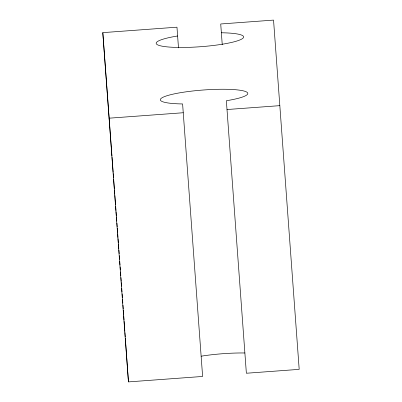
<?xml version="1.0" encoding="UTF-8"?>
<svg xmlns="http://www.w3.org/2000/svg" width="402" height="402" viewBox="0 0 402 402"><rect width="100%" height="100%" fill="white"/><g stroke="black" fill="none" stroke-linecap="round" stroke-linejoin="round"><path stroke-width="0.6" d="M222.246 44.677L220.723 23.979L273.546 20.1L299.194 369.363L246.371 373.242L226.361 100.731A43.868 6.638 -4.2 0 0 237.265 89.892A43.868 6.638 -4.2 0 0 170.232 94.817A43.868 6.638 -4.2 0 0 182.608 103.947L202.618 376.453L128.454 381.9L102.806 32.637L176.97 27.19L178.493 47.888M109.088 118.188L183.252 112.741M227.004 109.53L279.827 105.651M102.806 32.637L111.942 156.031M112.032 157.288L113.148 172.317M113.238 173.569L113.565 177.955M113.655 179.207L114.354 188.603M114.444 189.855L114.771 194.241M114.861 195.493L115.56 204.889M115.65 206.141L115.977 210.527M116.067 211.779L116.394 216.165M116.485 217.417L116.766 221.175M116.902 223.055L117.183 226.813M117.273 228.065L117.6 232.451M117.691 233.703L117.972 237.461M118.062 238.713L118.389 243.099M118.479 244.351L118.806 248.732M118.897 249.989L119.178 253.747M119.314 255.627L119.595 259.385M119.731 261.26L120.012 265.018M120.148 266.898L120.384 270.033M120.52 271.913L120.801 275.666M120.937 277.546L121.218 281.305M121.309 282.561L121.59 286.314M121.726 288.194L122.007 291.952M122.143 293.832L122.419 297.586M122.555 299.46L122.821 303.208M122.957 305.083L123.223 308.831M123.313 310.078L123.625 314.449M123.715 315.701L124.027 320.072M124.117 321.319L124.831 331.313M124.921 332.56L125.233 336.931M125.323 338.182L128.454 381.9M201.131 356.197A43.868 6.638 -4.2 0 1 244.883 352.981M221.371 32.773A43.868 6.638 -4.2 0 1 233.743 41.903A43.868 6.638 -4.2 0 1 166.709 46.828A43.868 6.638 -4.2 0 1 177.619 35.989"/></g></svg>
